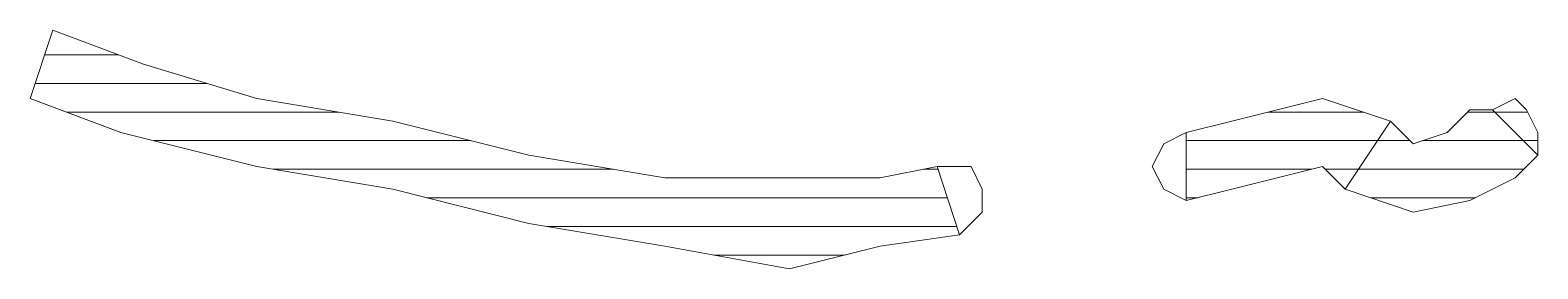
# Model space of a CAD drawing. Header units: centimetres. Extents: x 54005 to 61405, y 90310 to 94744.
# Drawn here: x 56502.41 to 56508.99, y 92870.53 to 92871.58 of the extents above; entities that cross this region are included whole.
import ezdxf

# ---------------------------------------------------------------- set-up
doc = ezdxf.new("R2010")
doc.units = ezdxf.units.CM
doc.header["$LTSCALE"] = 25
doc.layers.get('0').update_dxf_attribs({"lineweight": 0})
pattern_1 = [(360, (-5108.51305, -673.59423), (1e-16, 0.125), [25])]

# ---------------------------------------------------------------- blocks, each defined once
blk = doc.blocks.new('by')
at = {"ltscale": 30}
h = blk.add_hatch(dxfattribs=at)
h.set_pattern_fill('DC_LINES', color=256, scale=0.1, style=0)
h.set_pattern_definition(pattern_1)
edge = h.paths.add_edge_path(flags=0)
edge.add_line((6405.7019, 2209.0101), (6406.0486, 2209.0598))
edge.add_line((6406.0486, 2209.0598), (6406.4441, 2209.1591))
edge.add_line((6406.4441, 2209.1591), (6406.988, 2209.0598))
edge.add_line((6406.988, 2209.0598), (6407.5818, 2208.9605))
edge.add_line((6407.5818, 2208.9605), (6408.1755, 2208.8114))
edge.add_line((6408.1755, 2208.8114), (6408.7693, 2208.7121))
edge.add_line((6408.7693, 2208.7121), (6409.363, 2208.5631))
edge.add_line((6409.363, 2208.5631), (6409.7585, 2208.414))
edge.add_line((6409.7585, 2208.414), (6409.6599, 2208.116))
edge.add_line((6409.6599, 2208.116), (6409.2644, 2208.265))
edge.add_line((6409.2644, 2208.265), (6408.7693, 2208.414))
edge.add_line((6408.7693, 2208.414), (6408.1755, 2208.5134))
edge.add_line((6408.1755, 2208.5134), (6407.5818, 2208.6624))
edge.add_line((6407.5818, 2208.6624), (6406.988, 2208.7617))
edge.add_line((6406.988, 2208.7617), (6406.4441, 2208.7617))
edge.add_line((6406.4441, 2208.7617), (6406.0486, 2208.7617))
edge.add_line((6406.0486, 2208.7617), (6405.8005, 2208.7121))
h = blk.add_hatch(dxfattribs=at)
h.set_pattern_fill('DC_LINES', color=256, scale=0.1, style=0)
h.set_pattern_definition(pattern_1)
edge = h.paths.add_edge_path(flags=0)
edge.add_line((6403.1784, 2208.6624), (6403.2771, 2208.7617))
edge.add_line((6403.2771, 2208.7617), (6403.4753, 2208.861))
edge.add_line((6403.4753, 2208.861), (6403.7224, 2208.9108))
edge.add_line((6403.7224, 2208.9108), (6404.0193, 2208.8114))
edge.add_line((6404.0193, 2208.8114), (6403.822, 2208.5134))
edge.add_line((6403.822, 2208.5134), (6403.7224, 2208.6127))
edge.add_line((6403.7224, 2208.6127), (6403.5739, 2208.5631))
edge.add_line((6403.5739, 2208.5631), (6403.4753, 2208.4637))
edge.add_line((6403.4753, 2208.4637), (6403.3767, 2208.4637))
h = blk.add_hatch(dxfattribs=at)
h.set_pattern_fill('DC_LINES', color=256, scale=0.1, style=0)
h.set_pattern_definition(pattern_1)
edge = h.paths.add_edge_path(flags=0)
edge.add_line((6404.0193, 2208.8114), (6404.1189, 2208.7121))
edge.add_line((6404.1189, 2208.7121), (6404.3161, 2208.7617))
edge.add_line((6404.3161, 2208.7617), (6404.5144, 2208.8114))
edge.add_line((6404.5144, 2208.8114), (6404.7126, 2208.861))
edge.add_line((6404.7126, 2208.861), (6404.7126, 2208.5631))
edge.add_line((6404.7126, 2208.5631), (6404.5144, 2208.5134))
edge.add_line((6404.5144, 2208.5134), (6404.3161, 2208.4637))
edge.add_line((6404.3161, 2208.4637), (6404.1189, 2208.414))
edge.add_line((6404.1189, 2208.414), (6403.822, 2208.5134))
h = blk.add_hatch(dxfattribs=at)
h.set_pattern_fill('DC_LINES', color=256, scale=0.1, style=0)
h.set_pattern_definition(pattern_1)
edge = h.paths.add_edge_path(flags=0)
edge.add_line((6403.3767, 2208.4637), (6403.2771, 2208.414))
edge.add_line((6403.2771, 2208.414), (6403.2282, 2208.4637))
edge.add_line((6403.2282, 2208.4637), (6403.1784, 2208.5631))
edge.add_line((6403.1784, 2208.5631), (6403.1784, 2208.6624))
for p, q in [((6406.0486, 2209.0598, -4.5045), (6406.4441, 2209.1591, -4.5045)), ((6406.4441, 2209.1591, -4.5045), (6406.988, 2209.0598, -4.5045)), ((6405.6032, 2208.9108, -4.5045), (6405.7019, 2209.0101, -4.5045)), ((6405.7019, 2209.0101, -4.5045), (6406.0486, 2209.0598, -4.5045)), ((6405.8005, 2208.7121, -4.5045), (6405.7019, 2209.0101, -4.5045)), ((6405.7019, 2209.0101, -4.5045), (6405.7019, 2209.0101, -4.5045)), ((6405.7019, 2209.0101, -4.5045), (6405.8005, 2208.7121, -4.5045)), ((6406.988, 2209.0598, -4.5045), (6407.5818, 2208.9605, -4.5045)), ((6407.5818, 2208.9605, -4.5045), (6408.1755, 2208.8114, -4.5045)), ((6403.4753, 2208.861, -4.5045), (6403.7224, 2208.9108, -4.5045)), ((6403.7224, 2208.9108, -4.5045), (6404.0193, 2208.8114, -4.5045)), ((6405.6032, 2208.8114, -4.5045), (6405.6032, 2208.9108, -4.5045)), ((6403.2771, 2208.7617, -4.5045), (6403.4753, 2208.861, -4.5045)), ((6403.822, 2208.5134, -4.5045), (6404.0193, 2208.8114, -4.5045)), ((6404.0193, 2208.8114, -4.5045), (6403.822, 2208.5134, -4.5045)), ((6404.0193, 2208.8114, -4.5045), (6404.0193, 2208.8114, -4.5045)), ((6404.0193, 2208.8114, -4.5045), (6404.1189, 2208.7121, -4.5045)), ((6404.0193, 2208.8114, -4.5045), (6404.0193, 2208.8114, -4.5045)), ((6404.3161, 2208.7617, -4.5045), (6404.5144, 2208.8114, -4.5045)), ((6404.5144, 2208.8114, -4.5045), (6404.7126, 2208.861, -4.5045)), ((6404.7126, 2208.861, -4.5045), (6404.8113, 2208.8114, -4.5045)), ((6404.7126, 2208.5631, -4.5045), (6404.7126, 2208.861, -4.5045)), ((6404.7126, 2208.861, -4.5045), (6404.7126, 2208.861, -4.5045)), ((6404.7126, 2208.861, -4.5045), (6404.7126, 2208.5631, -4.5045)), ((6404.8113, 2208.8114, -4.5045), (6404.8611, 2208.7121, -4.5045)), ((6405.6521, 2208.7121, -4.5045), (6405.6032, 2208.8114, -4.5045)), ((6408.1755, 2208.8114, -4.5045), (6408.7693, 2208.7121, -4.5045)), ((6403.1784, 2208.6624, -4.5045), (6403.2771, 2208.7617, -4.5045)), ((6404.1189, 2208.7121, -4.5045), (6404.3161, 2208.7617, -4.5045)), ((6406.0486, 2208.7617, -4.5045), (6405.8005, 2208.7121, -4.5045)), ((6406.4441, 2208.7617, -4.5045), (6406.0486, 2208.7617, -4.5045)), ((6406.988, 2208.7617, -4.5045), (6406.4441, 2208.7617, -4.5045)), ((6407.5818, 2208.6624, -4.5045), (6406.988, 2208.7617, -4.5045)), ((6404.8611, 2208.7121, -4.5045), (6404.8113, 2208.6127, -4.5045)), ((6405.8005, 2208.7121, -4.5045), (6405.6521, 2208.7121, -4.5045)), ((6405.8005, 2208.7121, -4.5045), (6405.8005, 2208.7121, -4.5045)), ((6408.7693, 2208.7121, -4.5045), (6409.363, 2208.5631, -4.5045)), ((6403.3767, 2208.4637, -4.5045), (6403.1784, 2208.6624, -4.5045)), ((6403.1784, 2208.6624, -4.5045), (6403.1784, 2208.6624, -4.5045)), ((6403.1784, 2208.5631, -4.5045), (6403.1784, 2208.6624, -4.5045)), ((6403.1784, 2208.6624, -4.5045), (6403.3767, 2208.4637, -4.5045)), ((6403.7224, 2208.6127, -4.5045), (6403.5739, 2208.5631, -4.5045)), ((6403.822, 2208.5134, -4.5045), (6403.7224, 2208.6127, -4.5045)), ((6404.8113, 2208.6127, -4.5045), (6404.7126, 2208.5631, -4.5045)), ((6408.1755, 2208.5134, -4.5045), (6407.5818, 2208.6624, -4.5045)), ((6403.2282, 2208.4637, -4.5045), (6403.1784, 2208.5631, -4.5045)), ((6403.5739, 2208.5631, -4.5045), (6403.4753, 2208.4637, -4.5045)), ((6404.7126, 2208.5631, -4.5045), (6404.5144, 2208.5134, -4.5045)), ((6409.363, 2208.5631, -4.5045), (6409.7585, 2208.414, -4.5045)), ((6404.1189, 2208.414, -4.5045), (6403.822, 2208.5134, -4.5045)), ((6403.822, 2208.5134, -4.5045), (6403.822, 2208.5134, -4.5045)), ((6404.5144, 2208.5134, -4.5045), (6404.3161, 2208.4637, -4.5045)), ((6408.7693, 2208.414, -4.5045), (6408.1755, 2208.5134, -4.5045)), ((6403.2771, 2208.414, -4.5045), (6403.2282, 2208.4637, -4.5045)), ((6403.3767, 2208.4637, -4.5045), (6403.2771, 2208.414, -4.5045)), ((6403.4753, 2208.4637, -4.5045), (6403.3767, 2208.4637, -4.5045)), ((6403.3767, 2208.4637, -4.5045), (6403.3767, 2208.4637, -4.5045)), ((6404.3161, 2208.4637, -4.5045), (6404.1189, 2208.414, -4.5045)), ((6409.2644, 2208.265, -4.5045), (6408.7693, 2208.414, -4.5045)), ((6409.7585, 2208.414, -4.5045), (6409.6599, 2208.116, -4.5045)), ((6409.6599, 2208.116, -4.5045), (6409.2644, 2208.265, -4.5045))]:
    blk.add_line(p, q, dxfattribs=at)

msp = doc.modelspace()

# ---------------------------------------------------------------- block references
at = {"rotation": 180}
msp.add_blockref('by', (62912.1658, 95079.6931, 4.5045), dxfattribs=at)

doc.saveas('drawing.dxf')
